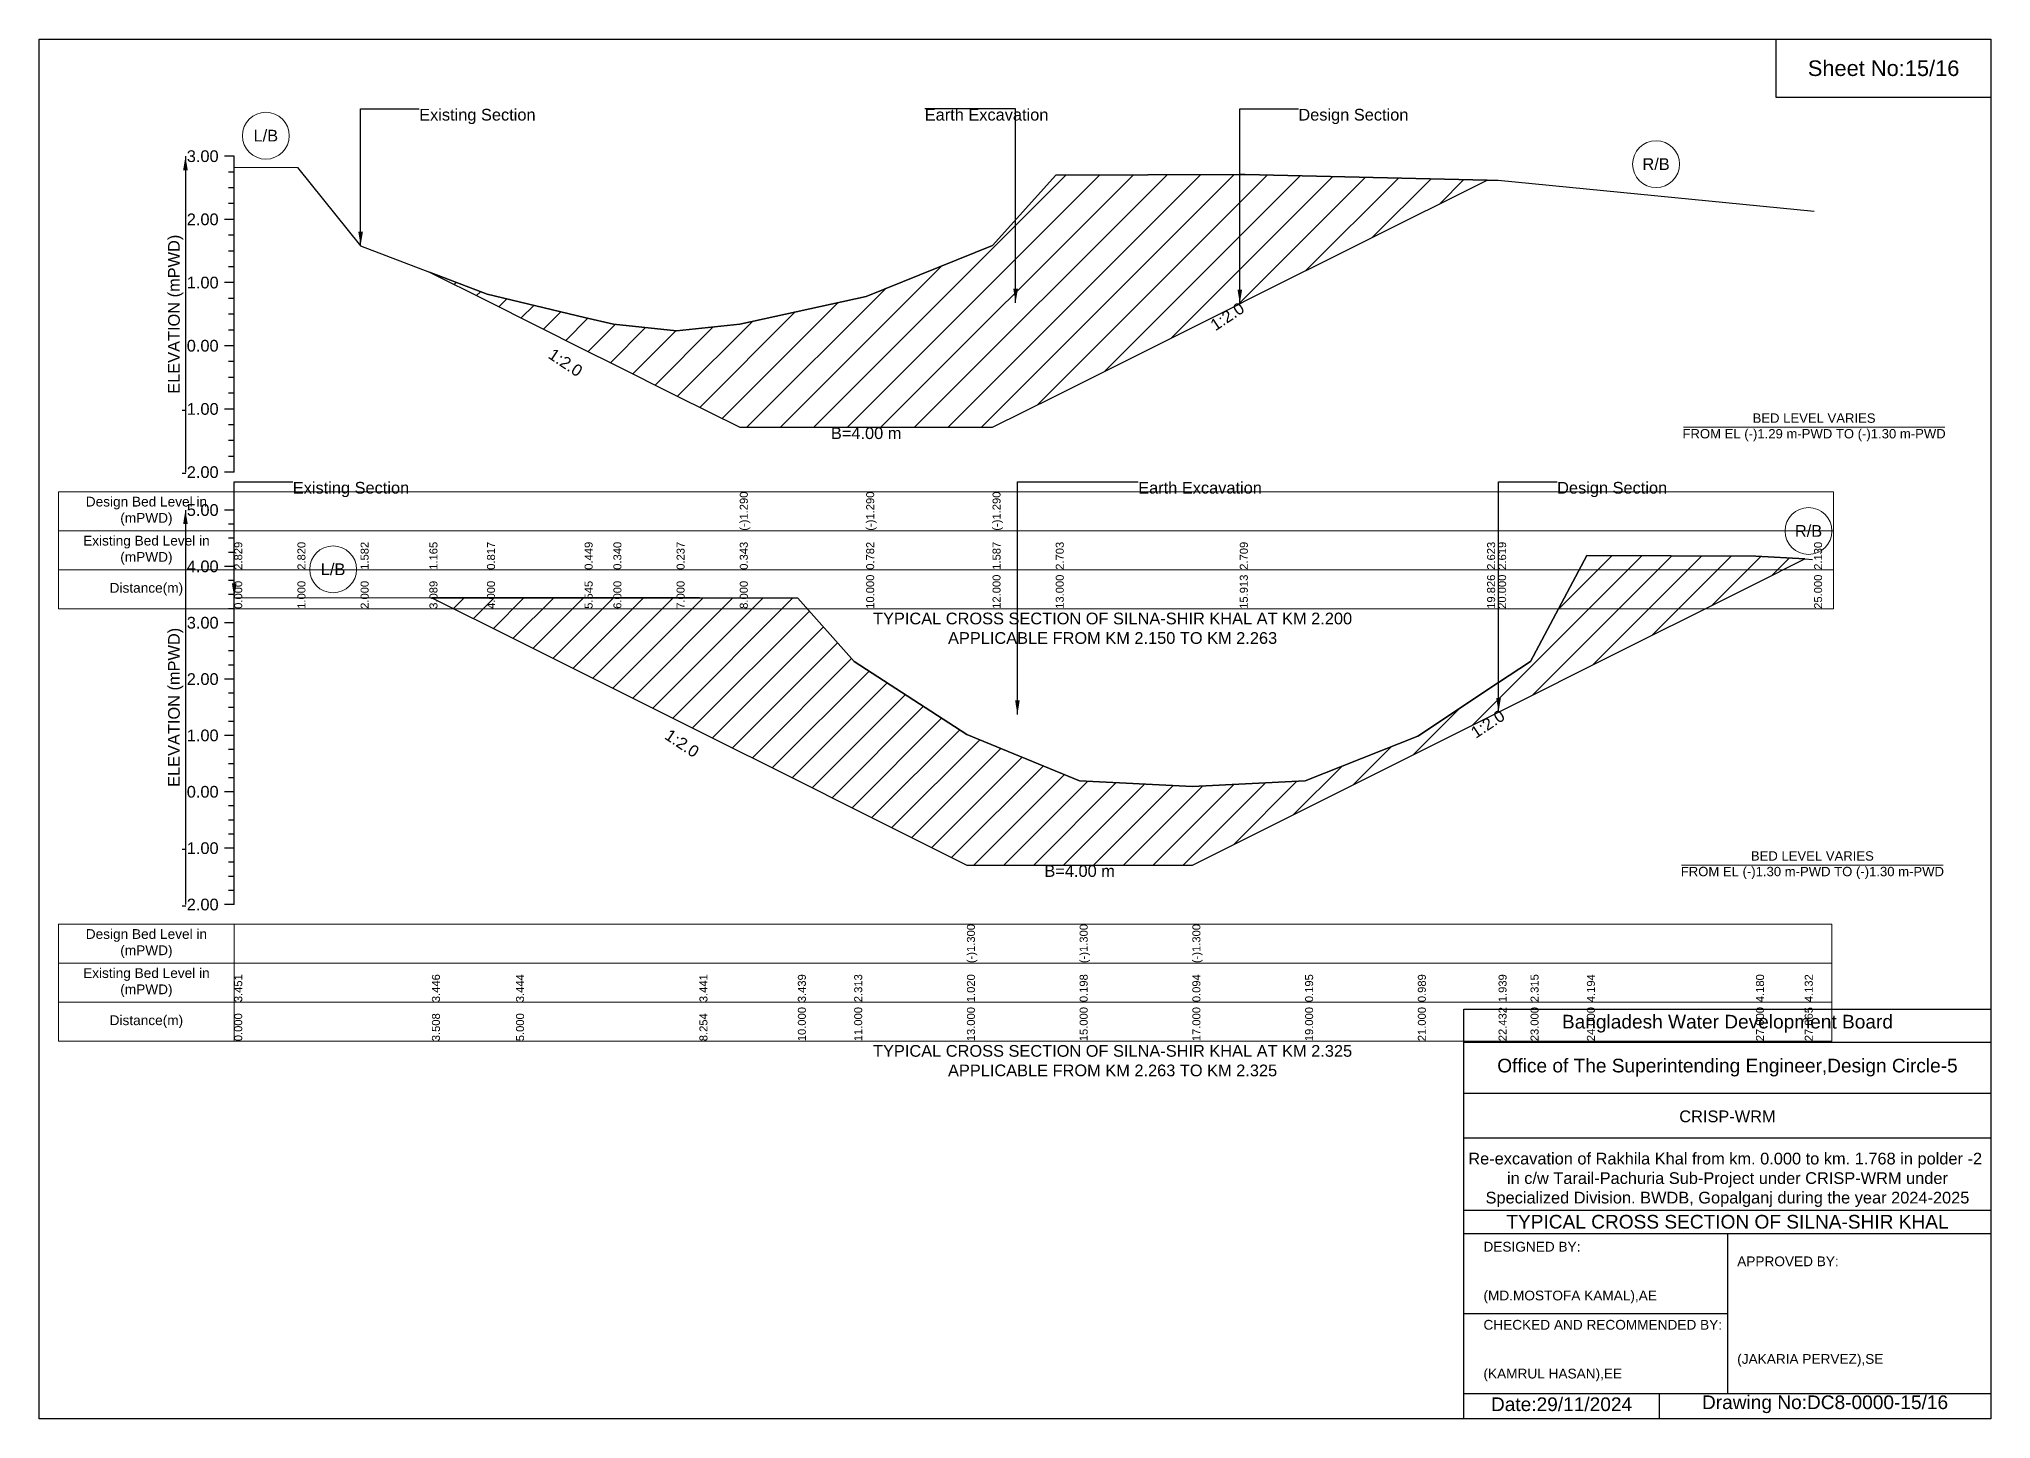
# Model space of a CAD drawing. Header units: inches. Extents: x 91000 to 258000, y -5656 to 0.
# Drawn here: x 240000 to 248000, y -5656 to 0 of the extents above; entities that cross this region are included whole.
import ezdxf

# ---------------------------------------------------------------- set-up
doc = ezdxf.new("R2010")
doc.units = ezdxf.units.IN
doc.header["$LTSCALE"] = 7
doc.header["$MEASUREMENT"] = 0
for name, color, linetype, lineweight in [('Cross section Data Border', 7, 'Continuous', 9), ('Cross Section Labels', 7, 'Continuous', 9), ('Existing_Bed_Level for Xsection', 7, 'Continuous', 25)]:
    doc.layers.add(name, color=color, linetype=linetype, lineweight=lineweight)
doc.styles.get("Standard").update_dxf_attribs({"font": 'arial.ttf'})
doc.dimstyles.get("Standard").update_dxf_attribs({"dimtxt": 0.18, "dimasz": 0.18, "dimexe": 0.18, "dimexo": 0.0625, "dimgap": 0.09, "dimtad": 0, "dimtih": 1, "dimtoh": 1, "dimdec": 4, "dimzin": 0, "dimdsep": 46, "dimtxsty": 'Standard', "dimcen": 0.09, "dimadec": 0, "dimazin": 0, "dimtfac": 1, "dimtdec": 4, "dimtofl": 0, "dimtmove": 0, "dimatfit": 3, "dimfxl": 1, "dimtolj": 1, "dimtzin": 0, "dimarcsym": 0})

msp = doc.modelspace()

# ---------------------------------------------------------------- hatches: boundary and pattern name
at = {"layer": 'Existing_Bed_Level for Xsection'}
h = msp.add_hatch(dxfattribs=at)
h.set_pattern_fill('ANSI31', color=256, scale=777, style=0)
h.paths.add_polyline_path([(241600.1, -955.6), (241836, -1073.5), (242236.1, -1273.5), (242354, -1332.5), (242613, -1462), (242872, -1591.5), (243390, -1591.5), (243908, -1591.5), (244167, -1462), (244921.4, -1084.8), (244944, -1073.5), (245934.9, -578), (244944, -555.8), (244921.4, -555.8), (244167, -557.3), (243908, -846.3), (243390, -1054.8), (242872, -1168.5), (242613, -1196), (242354, -1169.3), (242236.1, -1141.2), (241836, -1045.8)])
h = msp.add_hatch(dxfattribs=at)
h.set_pattern_fill('ANSI31', color=256, scale=693, style=0)
h.paths.add_polyline_path([(241610.3, -2289.7), (241955, -2462), (242706.7, -2837.8), (243110, -3039.5), (243341, -3155), (243803, -3386), (244265, -3386), (244727, -3386), (245189, -3155), (245651, -2924), (245981.9, -2758.6), (246113, -2693), (246344, -2577.5), (247037, -2231), (247236.8, -2131.1), (247037, -2120.1), (246344, -2116.9), (246113, -2550.9), (245981.9, -2637.9), (245651, -2857.3), (245189, -3040.7), (244727, -3064), (244265, -3040), (243803, -2850.1), (243341, -2551.4), (243110, -2291.3), (242706.7, -2290.9), (241955, -2290.2)])

# ---------------------------------------------------------------- linework, layer by layer
for points in [[(240000, 0), (248000, 0), (248000, -5656), (240000, -5656)], [(247120, 0), (248000, 0), (248000, -240), (247120, -240)]]:
    msp.add_lwpolyline(points, close=True)
for points in [[(245840, -5656), (245840, -3976), (248000, -3976)], [(245840, -4112), (248000, -4112)], [(245840, -4320), (248000, -4320)], [(245840, -4504), (248000, -4504)], [(245840, -4800), (248000, -4800)], [(245840, -4896), (248000, -4896)], [(246920, -4896), (246920, -5552)], [(245840, -5224), (246920, -5224)], [(245840, -5552), (248000, -5552)], [(246640, -5552), (246640, -5656)]]:
    msp.add_lwpolyline(points)
at = {"layer": 'Cross section Data Border'}
for points in [[(240080, -1855.4), (247355, -1855.4), (247355, -2335.4), (240080, -2335.4)], [(240080, -3627.7), (247348, -3627.7), (247348, -4107.7), (240080, -4107.7)]]:
    msp.add_lwpolyline(points, close=True, dxfattribs=at)
for points in [[(240800, -1855.4), (240800, -2335.4)], [(240080, -2015.4), (247355, -2015.4)], [(240080, -2175.4), (247355, -2175.4)], [(240800, -3627.7), (240800, -4107.7)], [(240080, -3787.7), (247348, -3787.7)], [(240080, -3947.7), (247348, -3947.7)]]:
    msp.add_lwpolyline(points, dxfattribs=at)
at = {"layer": 'Cross Section Labels'}
for points in [[(246739.2, -1591.5), (247810.8, -1591.5)], [(246732.2, -3386), (247803.8, -3386)]]:
    msp.add_lwpolyline(points, dxfattribs=at)
for centre in [(240929.5, -396.3), (246627.5, -512.9), (247252.4, -2016.5), (241205.2, -2173.6)]:
    msp.add_circle(centre, 96, dxfattribs=at)
at = {"layer": 'Existing_Bed_Level for Xsection'}
for points in [[(240800, -480.4), (240760, -480.4)], [(240800, -545.1), (240776, -545.1)], [(240800, -1775.4), (240800, -1516.4), (240800, -1257.4), (240800, -998.4), (240800, -739.4), (240800, -480.4)], [(240800, -524.7), (241059, -527), (241318, -847.6), (241600.1, -955.6), (241836, -1045.8), (242236.1, -1141.2), (242354, -1169.3), (242613, -1196), (242872, -1168.5), (242872, -1168.5), (243390, -1054.8), (243390, -1054.8), (243908, -846.3), (243908, -846.3), (244167, -557.3), (244921.4, -555.8), (244944, -555.8), (245934.9, -578), (245980, -579.1), (247275, -705.7)], [(240800, -609.9), (240776, -609.9)], [(240800, -674.6), (240776, -674.6)], [(240800, -739.4), (240760, -739.4)], [(240800, -804.1), (240776, -804.1)], [(240800, -868.9), (240776, -868.9)], [(240800, -933.6), (240776, -933.6)], [(240800, -998.4), (240760, -998.4)], [(240800, -1063.1), (240776, -1063.1)], [(240800, -1127.9), (240776, -1127.9)], [(240800, -1192.6), (240776, -1192.6)], [(240800, -1257.4), (240760, -1257.4)], [(240800, -1322.1), (240776, -1322.1)], [(240800, -1386.9), (240776, -1386.9)], [(240800, -1516.4), (240760, -1516.4)], [(240800, -1451.6), (240776, -1451.6)], [(240800, -1581.1), (240776, -1581.1)], [(240800, -1645.9), (240776, -1645.9)], [(240800, -1710.6), (240776, -1710.6)], [(240800, -1775.4), (240760, -1775.4)], [(240800, -1930.7), (240760, -1930.7)], [(240800, -1988.5), (240776, -1988.5)], [(240800, -3547.7), (240800, -3316.7), (240800, -3085.7), (240800, -2854.7), (240800, -2623.7), (240800, -2392.7), (240800, -2161.7), (240800, -1930.7)], [(240800, -2046.2), (240776, -2046.2)], [(240800, -2104), (240776, -2104)], [(240800, -2288.5), (241610.3, -2289.7), (241955, -2290.2), (242706.7, -2290.9), (243110, -2291.3), (243341, -2551.4), (243803, -2850.1), (243803, -2850.1), (244265, -3040), (244265, -3040), (244727, -3064), (244727, -3064), (245189, -3040.7), (245651, -2857.3), (245981.9, -2637.9), (246113, -2550.9), (246344, -2116.9), (247037, -2120.1), (247236.8, -2131.1), (247268, -2132.8)], [(240800, -2161.7), (240760, -2161.7)], [(240800, -2219.5), (240776, -2219.5)], [(240800, -2277.2), (240776, -2277.2)], [(240800, -2392.7), (240760, -2392.7)], [(240800, -2335), (240776, -2335)], [(240800, -2450.5), (240776, -2450.5)], [(240800, -2508.2), (240776, -2508.2)], [(240800, -2623.7), (240760, -2623.7)], [(240800, -2566), (240776, -2566)], [(240800, -2681.5), (240776, -2681.5)], [(240800, -2739.2), (240776, -2739.2)], [(240800, -2797), (240776, -2797)], [(240800, -2854.7), (240760, -2854.7)], [(240800, -2912.5), (240776, -2912.5)], [(240800, -2970.2), (240776, -2970.2)], [(240800, -3028), (240776, -3028)], [(240800, -3085.7), (240760, -3085.7)], [(240800, -3143.5), (240776, -3143.5)], [(240800, -3201.2), (240776, -3201.2)], [(240800, -3259), (240776, -3259)], [(240800, -3316.7), (240760, -3316.7)], [(240800, -3374.5), (240776, -3374.5)], [(240800, -3432.2), (240776, -3432.2)], [(240800, -3490), (240776, -3490)], [(240800, -3547.7), (240760, -3547.7)]]:
    msp.add_lwpolyline(points, dxfattribs=at)
for points in [[(241600.1, -955.6), (241600.1, -955.6), (241836, -1073.5), (242236.1, -1273.5), (242354, -1332.5), (242613, -1462), (242872, -1591.5), (242872, -1591.5), (243390, -1591.5), (243390, -1591.5), (243908, -1591.5), (243908, -1591.5), (244167, -1462), (244921.4, -1084.8), (244944, -1073.5), (245934.9, -578), (244944, -555.8), (244921.4, -555.8), (244167, -557.3), (243908, -846.3), (243908, -846.3), (243390, -1054.8), (243390, -1054.8), (242872, -1168.5), (242872, -1168.5), (242613, -1196), (242354, -1169.3), (242236.1, -1141.2), (241836, -1045.8), (241600.1, -955.6)], [(241610.3, -2289.7), (241610.3, -2289.7), (241955, -2462), (242706.7, -2837.8), (243110, -3039.5), (243341, -3155), (243803, -3386), (243803, -3386), (244265, -3386), (244265, -3386), (244727, -3386), (244727, -3386), (245189, -3155), (245651, -2924), (245981.9, -2758.6), (246113, -2693), (246344, -2577.5), (247037, -2231), (247236.8, -2131.1), (247037, -2120.1), (246344, -2116.9), (246113, -2550.9), (245981.9, -2637.9), (245651, -2857.3), (245189, -3040.7), (244727, -3064), (244727, -3064), (244265, -3040), (244265, -3040), (243803, -2850.1), (243803, -2850.1), (243341, -2551.4), (243110, -2291.3), (242706.7, -2290.9), (241955, -2290.2), (241610.3, -2289.7)]]:
    msp.add_lwpolyline(points, close=True, dxfattribs=at)

# ---------------------------------------------------------------- texts
at = {"attachment_point": 5}
for s, insert, char_height in [('Sheet No:15/16', (247560, -120), 64), ('Bangladesh Water Development Board', (246920, -4036), 56), ('Office of The Superintending Engineer,Design Circle-5', (246920, -4216), 56)]:
    msp.add_mtext(s, dxfattribs=dict(at, insert=insert, char_height=char_height))
for s, insert, char_height, width, attachment_point in [('CRISP-WRM', (246920, -4416), 48, 2240, 5), ('Re-excavation of Rakhila Khal from km. 0.000 to km. 1.768 in polder -2  in c/w Tarail-Pachuria Sub-Project under CRISP-WRM under Specialized Division. BWDB, Gopalganj during the year 2024-2025', (246920, -4676), 48, 2160, 5), ('TYPICAL CROSS SECTION OF SILNA-SHIR KHAL', (246920, -4848), 56, 2240, 5), ('DESIGNED BY:^J^J^J(MD.MOSTOFA KAMAL),AE', (245920, -5056), 40, 1120, 4), ('APPROVED BY:^J^J^J^J^J^J(JAKARIA PERVEZ),SE', (246960, -5216), 40, 1120, 4), ('CHECKED AND RECOMMENDED BY:^J^J^J(KAMRUL HASAN),EE', (245920, -5376), 40, 1120, 4), ('Date:29/11/2024', (246240, -5596), 56, 1120, 5), ('Drawing No:DC8-0000-15/16', (247320, -5596), 56, 1760, 5)]:
    msp.add_mtext(s, dxfattribs=dict(insert=insert, char_height=char_height, width=width, attachment_point=attachment_point))
at = {"layer": 'Cross section Data Border', "char_height": 40, "width": 640, "attachment_point": 5}
for s, insert in [('Design Bed Level in (mPWD)', (240440, -1935.4)), ('Existing Bed Level in (mPWD)', (240440, -2095.4)), ('Distance(m)', (240440, -2255.4)), ('Design Bed Level in (mPWD)', (240440, -3707.7)), ('Existing Bed Level in (mPWD)', (240440, -3867.7)), ('Distance(m)', (240440, -4027.7))]:
    msp.add_mtext(s, dxfattribs=dict(at, insert=insert))
at = {"layer": 'Cross Section Labels'}
for s, insert, char_height, attachment_point in [('Existing Section', (241558, -286.1), 48, 1), ('Earth Excavation', (243630, -286.1), 48, 1), ('Design Section', (245161.4, -286.1), 48, 1), ('L/B', (240929.5, -396.3), 48, 5), ('R/B', (246627.5, -512.9), 48, 5), ('B=4.00 m', (243390, -1591.5), 48, 2), ('BED LEVEL VARIES ^JFROM EL (-)1.29 m-PWD TO (-)1.30 m-PWD', (247275, -1591.5), 38.4, 5), ('Existing Section', (241040, -1815.2), 48, 1), ('Earth Excavation', (244505, -1815.2), 48, 1), ('Design Section', (246221.9, -1815.2), 48, 1), ('R/B', (247252.4, -2016.5), 48, 5), ('L/B', (241205.2, -2173.6), 48, 5), ('TYPICAL CROSS SECTION OF SILNA-SHIR KHAL AT KM 2.200^JAPPLICABLE FROM KM 2.150 TO KM 2.263', (244400, -2415.4), 48, 5), ('BED LEVEL VARIES ^JFROM EL (-)1.30 m-PWD TO (-)1.30 m-PWD', (247268, -3386), 38.4, 5), ('B=4.00 m', (244265, -3386), 48, 2), ('TYPICAL CROSS SECTION OF SILNA-SHIR KHAL AT KM 2.325^JAPPLICABLE FROM KM 2.263 TO KM 2.325', (244400, -4187.7), 48, 5)]:
    msp.add_mtext(s, dxfattribs=dict(at, insert=insert, char_height=char_height, attachment_point=attachment_point))
at = {"layer": 'Cross Section Labels', "char_height": 48, "attachment_point": 2}
for insert, rotation in [((244856.7, -1117.1), 33.69007), ((242171.3, -1305.9), 326.30993), ((245924.1, -2787.4), 33.69007), ((242648.9, -2866.7), 326.30993)]:
    msp.add_mtext('1:2.0', dxfattribs=dict(at, insert=insert, rotation=rotation))
at = {"layer": 'Existing_Bed_Level for Xsection', "char_height": 48, "attachment_point": 6}
for s, insert in [('3.00', (240736, -480.4)), ('2.00', (240736, -739.4)), ('1.00', (240736, -998.4)), ('0.00', (240736, -1257.4)), ('-1.00', (240736, -1516.4)), ('-2.00', (240736, -1775.4)), ('5.00', (240736, -1930.7)), ('4.00', (240736, -2161.7)), ('3.00', (240736, -2392.7)), ('2.00', (240736, -2623.7)), ('1.00', (240736, -2854.7)), ('0.00', (240736, -3085.7)), ('-1.00', (240736, -3316.7)), ('-2.00', (240736, -3547.7))]:
    msp.add_mtext(s, dxfattribs=dict(at, insert=insert))
at = {"layer": 'Existing_Bed_Level for Xsection', "rotation": 90}
for s, insert, char_height, attachment_point in [('ELEVATION (mPWD)', (240560, -1127.9), 48, 5), ('(-)1.290', (242872, -2015.4), 32.8, 1), ('(-)1.290', (243390, -2015.4), 32.8, 1), ('(-)1.290', (243908, -2015.4), 32.8, 1), ('2.829', (240800, -2175.4), 32.8, 1), ('2.820', (241059, -2175.4), 32.8, 1), ('1.582', (241318, -2175.4), 32.8, 1), ('1.165', (241600.1, -2175.4), 32.8, 1), ('0.817', (241836, -2175.4), 32.8, 1), ('0.449', (242236.1, -2175.4), 32.8, 1), ('0.340', (242354, -2175.4), 32.8, 1), ('0.237', (242613, -2175.4), 32.8, 1), ('0.343', (242872, -2175.4), 32.8, 1), ('0.782', (243390, -2175.4), 32.8, 1), ('1.587', (243908, -2175.4), 32.8, 1), ('2.703', (244167, -2175.4), 32.8, 1), ('2.709', (244921.4, -2175.4), 32.8, 1), ('2.623', (245934.9, -2175.4), 32.8, 1), ('2.619', (245980, -2175.4), 32.8, 1), ('2.130', (247275, -2175.4), 32.8, 1), ('0.000', (240800, -2335.4), 32.8, 1), ('1.000', (241059, -2335.4), 32.8, 1), ('2.000', (241318, -2335.4), 32.8, 1), ('3.089', (241600.1, -2335.4), 32.8, 1), ('4.000', (241836, -2335.4), 32.8, 1), ('5.545', (242236.1, -2335.4), 32.8, 1), ('6.000', (242354, -2335.4), 32.8, 1), ('7.000', (242613, -2335.4), 32.8, 1), ('8.000', (242872, -2335.4), 32.8, 1), ('10.000', (243390, -2335.4), 32.8, 1), ('12.000', (243908, -2335.4), 32.8, 1), ('13.000', (244167, -2335.4), 32.8, 1), ('15.913', (244921.4, -2335.4), 32.8, 1), ('19.826', (245934.9, -2335.4), 32.8, 1), ('20.000', (245980, -2335.4), 32.8, 1), ('25.000', (247275, -2335.4), 32.8, 1), ('ELEVATION (mPWD)', (240560, -2739.2), 48, 5), ('(-)1.300', (243803, -3787.7), 32.8, 1), ('(-)1.300', (244265, -3787.7), 32.8, 1), ('(-)1.300', (244727, -3787.7), 32.8, 1), ('3.451', (240800, -3947.7), 32.8, 1), ('3.446', (241610.3, -3947.7), 32.8, 1), ('3.444', (241955, -3947.7), 32.8, 1), ('3.441', (242706.7, -3947.7), 32.8, 1), ('3.439', (243110, -3947.7), 32.8, 1), ('2.313', (243341, -3947.7), 32.8, 1), ('1.020', (243803, -3947.7), 32.8, 1), ('0.198', (244265, -3947.7), 32.8, 1), ('0.094', (244727, -3947.7), 32.8, 1), ('0.195', (245189, -3947.7), 32.8, 1), ('0.989', (245651, -3947.7), 32.8, 1), ('1.939', (245981.9, -3947.7), 32.8, 1), ('2.315', (246113, -3947.7), 32.8, 1), ('4.194', (246344, -3947.7), 32.8, 1), ('4.180', (247037, -3947.7), 32.8, 1), ('4.132', (247236.8, -3947.7), 32.8, 1), ('0.000', (240800, -4107.7), 32.8, 1), ('3.508', (241610.3, -4107.7), 32.8, 1), ('5.000', (241955, -4107.7), 32.8, 1), ('8.254', (242706.7, -4107.7), 32.8, 1), ('10.000', (243110, -4107.7), 32.8, 1), ('11.000', (243341, -4107.7), 32.8, 1), ('13.000', (243803, -4107.7), 32.8, 1), ('15.000', (244265, -4107.7), 32.8, 1), ('17.000', (244727, -4107.7), 32.8, 1), ('19.000', (245189, -4107.7), 32.8, 1), ('21.000', (245651, -4107.7), 32.8, 1), ('22.432', (245981.9, -4107.7), 32.8, 1), ('23.000', (246113, -4107.7), 32.8, 1), ('24.000', (246344, -4107.7), 32.8, 1), ('27.000', (247037, -4107.7), 32.8, 1), ('27.865', (247236.8, -4107.7), 32.8, 1)]:
    msp.add_mtext(s, dxfattribs=dict(at, insert=insert, char_height=char_height, attachment_point=attachment_point))

# ---------------------------------------------------------------- leaders
at = {"layer": 'Cross Section Labels', "annotation_type": 0, "has_hookline": 1}
for points, hookline_direction, text_width in [([(241318, -847.6), (241318, -286.1), (241557.9, -286.1)], 0, 467.2), ([(244002.5, -1080.7), (244002.5, -286.1), (243630.1, -286.1)], 1, 497), ([(244921.4, -1084.8), (244921.4, -286.1), (245161.4, -286.1)], 0, 441.2), ([(240800, -2288.5), (240800, -1815.2), (241039.9, -1815.2)], 0, 467.2), ([(244009.9, -2768.5), (244009.9, -1815.2), (244504.9, -1815.2)], 0, 497), ([(245981.9, -2758.6), (245981.9, -1815.2), (246221.8, -1815.2)], 0, 441.2)]:
    msp.add_leader(points, dimstyle='Standard', override={"dimasz": 57.6}, dxfattribs=dict(at, hookline_direction=hookline_direction, text_width=text_width))
at = {"layer": 'Existing_Bed_Level for Xsection'}
for points in [[(240600, -480.4), (240600, -1775.4)], [(240600, -1930.7), (240600, -3547.7)]]:
    msp.add_leader(points, dimstyle='Standard', override={"dimasz": 57.6}, dxfattribs=at)

doc.saveas('drawing.dxf')
